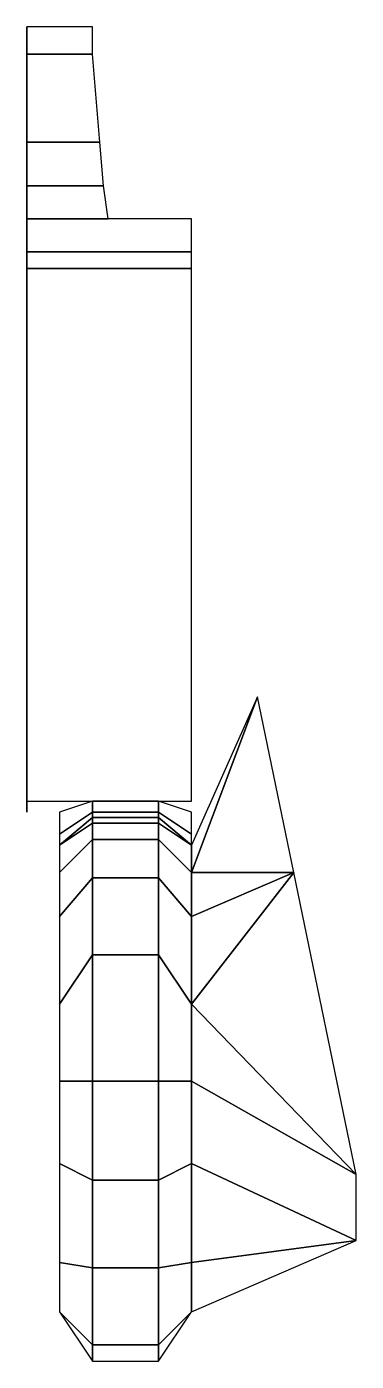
# Model space of a CAD drawing. Extents: x -0.92 to -0.32, y -2.24 to 0.19.
import ezdxf

# ---------------------------------------------------------------- set-up
doc = ezdxf.new("R2010")
doc.units = 0
doc.layers.add('FENDERS_C4P', color=6, linetype='CONTINUOUS')

msp = doc.modelspace()

# ---------------------------------------------------------------- linework, layer by layer
at = {"layer": 'FENDERS_C4P'}
for points in [[(-0.92, 0.14, 0.81), (-0.92, 0.14, 0.84), (-0.92, 0.19, 0.84), (-0.92, 0.19, 0.81)], [(-0.92, 0.14, 0.84), (-0.8, 0.14, 0.84), (-0.8, 0.19, 0.84), (-0.92, 0.19, 0.84)], [(-0.92, -0.02, 0.81), (-0.7867, -0.02, 0.81), (-0.8, 0.14, 0.84), (-0.92, 0.14, 0.84)], [(-0.92, -0.01, 0.78), (-0.92, -0.02, 0.81), (-0.92, 0.14, 0.84), (-0.92, 0.14, 0.81)], [(-0.92, -0.09, 0.72), (-0.92, -0.1, 0.76), (-0.92, -0.02, 0.81), (-0.92, -0.01, 0.78)], [(-0.92, -0.1, 0.76), (-0.78, -0.1, 0.76), (-0.7867, -0.02, 0.81), (-0.92, -0.02, 0.81)], [(-0.92, -0.15, 0.65), (-0.92, -0.16, 0.69), (-0.92, -0.1, 0.76), (-0.92, -0.09, 0.72)], [(-0.92, -0.16, 0.69), (-0.772, -0.16, 0.69), (-0.78, -0.1, 0.76), (-0.92, -0.1, 0.76)], [(-0.92, -0.19, 0.59), (-0.92, -0.22, 0.61), (-0.92, -0.16, 0.69), (-0.92, -0.15, 0.65)], [(-0.92, -0.22, 0.61), (-0.62, -0.22, 0.61), (-0.62, -0.16, 0.69), (-0.92, -0.16, 0.69)], [(-0.92, -0.22, 0.49), (-0.92, -0.25, 0.49), (-0.92, -0.22, 0.61), (-0.92, -0.19, 0.59)], [(-0.92, -1.24, 0.31), (-0.92, -1.22, 0.33), (-0.92, -0.25, 0.33), (-0.92, -0.22, 0.31)], [(-0.92, -0.22, 0.31), (-0.92, -0.25, 0.33), (-0.92, -0.25, 0.49), (-0.92, -0.22, 0.49)], [(-0.92, -0.25, 0.49), (-0.62, -0.25, 0.49), (-0.62, -0.22, 0.61), (-0.92, -0.22, 0.61)], [(-0.92, -1.22, 0.33), (-0.62, -1.22, 0.33), (-0.62, -0.25, 0.33), (-0.92, -0.25, 0.33)], [(-0.92, -0.25, 0.33), (-0.62, -0.25, 0.33), (-0.62, -0.25, 0.49), (-0.92, -0.25, 0.49)], [(-0.5, -1.03, 0.69), (-0.62, -1.3, 0.56), (-0.62, -1.35, 0.69), (-0.5, -1.03, 0.69)], [(-0.5, -1.03, 0.69), (-0.5, -1.03, 0.69), (-0.62, -1.35, 0.69), (-0.4338, -1.35, 0.69)], [(-0.86, -1.28, 0.35), (-0.8, -1.24, 0.35), (-0.8, -1.22, 0.33), (-0.86, -1.24, 0.31)], [(-0.8, -1.24, 0.35), (-0.68, -1.24, 0.35), (-0.68, -1.22, 0.33), (-0.8, -1.22, 0.33)], [(-0.62, -1.24, 0.31), (-0.68, -1.22, 0.33), (-0.68, -1.24, 0.35), (-0.62, -1.28, 0.35)], [(-0.86, -1.3, 0.38), (-0.8, -1.25, 0.43), (-0.8, -1.24, 0.35), (-0.86, -1.28, 0.35)], [(-0.86, -1.3, 0.56), (-0.8, -1.26, 0.56), (-0.8, -1.25, 0.43), (-0.86, -1.3, 0.38)], [(-0.86, -1.35, 0.69), (-0.8, -1.29, 0.69), (-0.8, -1.26, 0.56), (-0.86, -1.3, 0.56)], [(-0.8, -1.25, 0.43), (-0.68, -1.25, 0.43), (-0.68, -1.24, 0.35), (-0.8, -1.24, 0.35)], [(-0.8, -1.26, 0.56), (-0.68, -1.26, 0.56), (-0.68, -1.25, 0.43), (-0.8, -1.25, 0.43)], [(-0.8, -1.29, 0.69), (-0.68, -1.29, 0.69), (-0.68, -1.26, 0.56), (-0.8, -1.26, 0.56)], [(-0.62, -1.28, 0.35), (-0.68, -1.24, 0.35), (-0.68, -1.25, 0.43), (-0.62, -1.3, 0.38)], [(-0.62, -1.3, 0.38), (-0.68, -1.25, 0.43), (-0.68, -1.26, 0.56), (-0.62, -1.3, 0.56)], [(-0.62, -1.3, 0.56), (-0.68, -1.26, 0.56), (-0.68, -1.29, 0.69), (-0.62, -1.35, 0.69)], [(-0.86, -1.43, 0.8), (-0.8, -1.36, 0.82), (-0.8, -1.29, 0.69), (-0.86, -1.35, 0.69)], [(-0.8, -1.36, 0.82), (-0.68, -1.36, 0.82), (-0.68, -1.29, 0.69), (-0.8, -1.29, 0.69)], [(-0.62, -1.35, 0.69), (-0.68, -1.29, 0.69), (-0.68, -1.36, 0.82), (-0.62, -1.43, 0.8)], [(-0.86, -1.59, 0.92), (-0.8, -1.5, 0.95), (-0.8, -1.36, 0.82), (-0.86, -1.43, 0.8)], [(-0.8, -1.5, 0.95), (-0.68, -1.5, 0.95), (-0.68, -1.36, 0.82), (-0.8, -1.36, 0.82)], [(-0.62, -1.43, 0.8), (-0.68, -1.36, 0.82), (-0.68, -1.5, 0.95), (-0.62, -1.59, 0.92)], [(-0.4338, -1.35, 0.69), (-0.62, -1.43, 0.8), (-0.62, -1.59, 0.92), (-0.4338, -1.35, 0.69)], [(-0.32, -1.9, 0.69), (-0.4338, -1.35, 0.69), (-0.62, -1.59, 0.92), (-0.32, -1.9, 0.69)], [(-0.4338, -1.35, 0.69), (-0.62, -1.35, 0.69), (-0.62, -1.43, 0.8), (-0.4338, -1.35, 0.69)], [(-0.86, -1.73, 0.97), (-0.8, -1.73, 1.04), (-0.8, -1.5, 0.95), (-0.86, -1.59, 0.92)], [(-0.8, -1.73, 1.04), (-0.68, -1.73, 1.04), (-0.68, -1.5, 0.95), (-0.8, -1.5, 0.95)], [(-0.62, -1.59, 0.92), (-0.68, -1.5, 0.95), (-0.68, -1.73, 1.04), (-0.62, -1.73, 0.97)], [(-0.32, -1.9, 0.69), (-0.62, -1.59, 0.92), (-0.62, -1.73, 0.97), (-0.32, -1.9, 0.69)], [(-0.86, -1.88, 0.97), (-0.8, -1.91, 1.04), (-0.8, -1.73, 1.04), (-0.86, -1.73, 0.97)], [(-0.8, -1.91, 1.04), (-0.68, -1.91, 1.04), (-0.68, -1.73, 1.04), (-0.8, -1.73, 1.04)], [(-0.62, -1.73, 0.97), (-0.68, -1.73, 1.04), (-0.68, -1.91, 1.04), (-0.62, -1.88, 0.97)], [(-0.32, -1.9, 0.69), (-0.62, -1.73, 0.97), (-0.62, -1.88, 0.97), (-0.32, -2.02, 0.69)], [(-0.86, -2.06, 0.9), (-0.8, -2.07, 0.99), (-0.8, -1.91, 1.04), (-0.86, -1.88, 0.97)], [(-0.62, -1.88, 0.97), (-0.68, -1.91, 1.04), (-0.68, -2.07, 0.99), (-0.62, -2.06, 0.9)], [(-0.32, -2.02, 0.69), (-0.62, -1.88, 0.97), (-0.62, -2.06, 0.9), (-0.32, -2.02, 0.69)], [(-0.8, -2.07, 0.99), (-0.68, -2.07, 0.99), (-0.68, -1.91, 1.04), (-0.8, -1.91, 1.04)], [(-0.32, -2.02, 0.69), (-0.62, -2.06, 0.9), (-0.62, -2.15, 0.83), (-0.32, -2.02, 0.69)], [(-0.86, -2.15, 0.83), (-0.8, -2.21, 0.89), (-0.8, -2.07, 0.99), (-0.86, -2.06, 0.9)], [(-0.62, -2.06, 0.9), (-0.68, -2.07, 0.99), (-0.68, -2.21, 0.89), (-0.62, -2.15, 0.83)], [(-0.8, -2.21, 0.89), (-0.68, -2.21, 0.89), (-0.68, -2.07, 0.99), (-0.8, -2.07, 0.99)], [(-0.86, -2.15, 0.83), (-0.8, -2.24, 0.82), (-0.8, -2.21, 0.89), (-0.86, -2.15, 0.83)], [(-0.62, -2.15, 0.83), (-0.68, -2.21, 0.89), (-0.68, -2.24, 0.82), (-0.62, -2.15, 0.83)], [(-0.8, -2.24, 0.82), (-0.68, -2.24, 0.82), (-0.68, -2.21, 0.89), (-0.8, -2.21, 0.89)]]:
    msp.add_3dface(points, dxfattribs=at)

doc.saveas('drawing.dxf')
